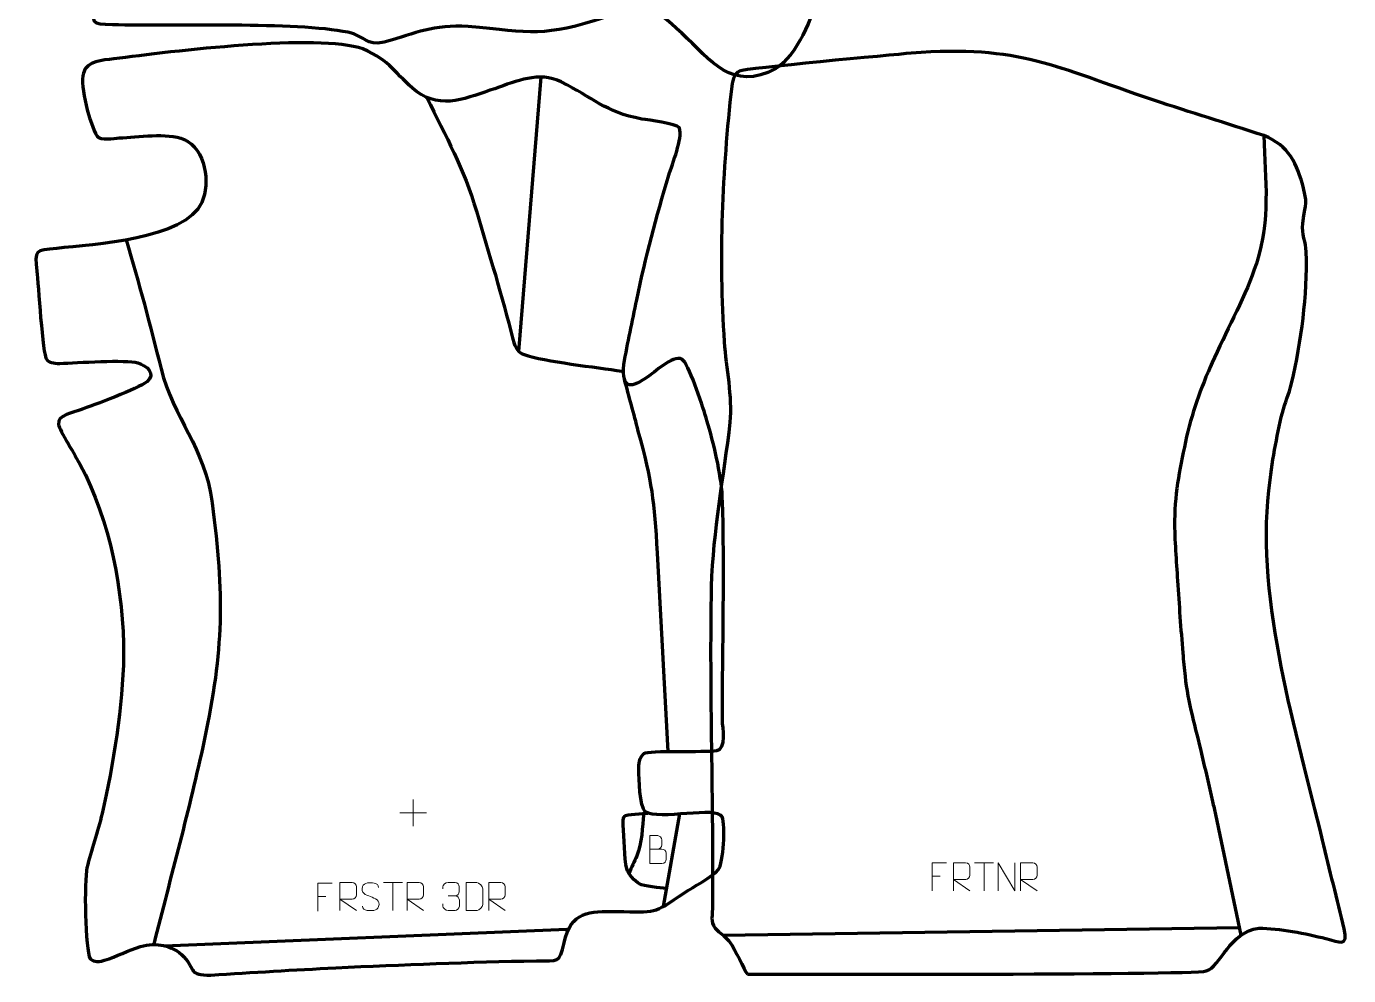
# Model space of a CAD drawing. Header units: millimetres. Extents: x -42 to 1337, y -44 to 1975.
# Drawn here: x -41 to 1141, y -44 to 804 of the extents above; entities that cross this region are included whole.
import ezdxf

# ---------------------------------------------------------------- set-up
doc = ezdxf.new("R2010")
doc.units = ezdxf.units.MM
for name, color, linetype in [('SUBARU_FORESTER_3_дорестайлинг_1_layer 2', 7, 'Continuous'), ('SUBARU_FORESTER_3_дорестайлинг_1_layer 3', 7, 'Continuous'), ('SUZUKI_XBEE_1_layer 3', 7, 'Continuous'), ('TOYOTA_FORTUNER_2_layer 2', 7, 'Continuous'), ('TOYOTA_FORTUNER_2_layer 3', 7, 'Continuous')]:
    doc.layers.add(name, color=color, linetype=linetype)

msp = doc.modelspace()

# ---------------------------------------------------------------- linework, layer by layer
at = {"layer": 'SUBARU_FORESTER_3_дорестайлинг_1_layer 2', "color": 142, "lineweight": 158}
for points in [[(399.2, 513.7), (399.2, 513.7), (419.2, 759.1), (419.2, 759.1)], [(542.8, 100.3), (542.8, 100.3), (528.1, 17.5), (528.1, 17.5)], [(82.5, -17.5), (82.5, -17.5), (442.2, -2.6), (442.2, -2.6)]]:
    msp.add_open_spline(points, degree=3, dxfattribs=at)
for points, knots in [([(316.8, 741), (334.3, 705.3), (349.9, 677.6), (361.2, 639.3), (361.2, 639.3), (372.4, 601.3), (384.3, 563.2), (393.9, 524.8), (393.9, 524.8), (396.1, 515.9), (399.1, 512.6), (403.8, 511), (403.8, 511), (422.1, 504.7), (468.9, 499.9), (491.3, 496.1), (491.3, 496.1), (491.3, 496.1), (492.8, 495.9), (492.8, 495.9)], [0, 0, 0, 0, 0.166667, 0.166667, 0.166667, 0.166667, 0.333333, 0.333333, 0.333333, 0.333333, 0.5, 0.5, 0.5, 0.5, 0.666667, 0.666667, 0.666667, 0.666667, 1, 1, 1, 1]), ([(48.1, 613.6), (59.6, 575), (69.5, 537.2), (79.3, 498.2), (79.3, 498.2), (90.3, 454.2), (118.5, 428.1), (125, 378.4), (125, 378.4), (135.7, 296.1), (135.3, 247.5), (117.8, 165.9), (117.8, 165.9), (104.7, 104.7), (87.9, 44.3), (72.7, -16.5)], [0, 0, 0, 0, 0.2, 0.2, 0.2, 0.2, 0.4, 0.4, 0.4, 0.4, 0.6, 0.6, 0.6, 0.6, 1, 1, 1, 1]), ([(532.6, 156.2), (529.4, 215.3), (526.3, 274.4), (523.1, 333.5), (523.1, 333.5), (520.6, 380.8), (518.4, 396.5), (506, 442.7), (506, 442.7), (501.9, 458.2), (497.7, 473.6), (493.6, 489.1)], [0, 0, 0, 0, 0.25, 0.25, 0.25, 0.25, 0.5, 0.5, 0.5, 0.5, 1, 1, 1, 1]), ([(531, 33.6), (525.9, 34.3), (510.6, 35.7), (507, 37.7), (507, 37.7), (503.5, 39.8), (496.5, 47), (495.7, 51.1), (495.7, 51.1), (493.5, 61.3), (493.3, 79), (492.4, 90.3), (492.4, 90.3), (492.3, 91.8), (492.2, 96.9), (493.2, 98.1), (493.2, 98.1), (495, 100.2), (511.1, 100.7), (514.6, 101)], [0, 0, 0, 0, 0.166667, 0.166667, 0.166667, 0.166667, 0.333333, 0.333333, 0.333333, 0.333333, 0.5, 0.5, 0.5, 0.5, 0.666667, 0.666667, 0.666667, 0.666667, 1, 1, 1, 1]), ([(510.8, 100.8), (509.5, 88.4), (509.4, 74.3), (504.6, 62.8), (504.6, 62.8), (502.4, 57.6), (499.9, 52.4), (497.5, 47.2)], [0, 0, 0, 0, 0.333333, 0.333333, 0.333333, 0.333333, 1, 1, 1, 1])]:
    msp.add_open_spline(points, degree=3, knots=knots, dxfattribs=at)
at = {"layer": 'SUBARU_FORESTER_3_дорестайлинг_1_layer 2', "color": 250, "lineweight": 9}
for points in [[(304.7, 113.3), (304.7, 113.3), (304.7, 89.3), (304.7, 89.3)], [(292.7, 101.3), (292.7, 101.3), (316.6, 101.3), (316.6, 101.3)], [(278.1, 38.9), (278.1, 38.9), (295.1, 38.9), (295.1, 38.9)], [(286.6, 14), (286.6, 14), (286.6, 38.9), (286.6, 38.9)], [(219.4, 26.5), (219.4, 26.5), (226.6, 26.5), (226.6, 26.5)], [(335.9, 27), (335.9, 27), (342.1, 27), (342.1, 27)]]:
    msp.add_open_spline(points, degree=3, dxfattribs=at)
for points, knots in [([(516.2, 68.9), (519.8, 68.9), (523.4, 68.9), (527, 68.9), (527, 68.9), (529, 68.9), (530.9, 67.2), (530.9, 65.1), (530.9, 65.1), (530.9, 64), (530.9, 60.9), (530.9, 59.8), (530.9, 59.8), (530.9, 58), (529.4, 55.9), (527.1, 56), (527.1, 56), (523.4, 56), (519.8, 56), (516.2, 56), (516.2, 56), (516.2, 64.3), (516.2, 72.6), (516.2, 80.9), (516.2, 80.9), (518.5, 80.9), (520.9, 80.9), (523.3, 80.9), (523.3, 80.9), (525, 80.9), (527.1, 79), (527.1, 77.1), (527.1, 77.1), (527.1, 75), (527.1, 74.8), (527.1, 72.8), (527.1, 72.8), (527.1, 70.7), (525.2, 68.9), (523.2, 68.9)], [0, 0, 0, 0, 0.090909, 0.090909, 0.090909, 0.090909, 0.181818, 0.181818, 0.181818, 0.181818, 0.272727, 0.272727, 0.272727, 0.272727, 0.363636, 0.363636, 0.363636, 0.363636, 0.454545, 0.454545, 0.454545, 0.454545, 0.545455, 0.545455, 0.545455, 0.545455, 0.636364, 0.636364, 0.636364, 0.636364, 0.727273, 0.727273, 0.727273, 0.727273, 0.818182, 0.818182, 0.818182, 0.818182, 1, 1, 1, 1]), ([(232.3, 38.3), (232.3, 38.3), (219.4, 38.3), (219.4, 38.3), (219.4, 38.3), (219.4, 38.3), (219.4, 13.4), (219.4, 13.4)], [0, 0, 0, 0, 0.333333, 0.333333, 0.333333, 0.333333, 1, 1, 1, 1]), ([(239.2, 14), (239.2, 14), (239.2, 38.9), (239.2, 38.9), (239.2, 38.9), (242.8, 38.9), (246.4, 38.9), (250, 38.9), (250, 38.9), (252.3, 38.9), (253.9, 37.4), (253.9, 35), (253.9, 35), (253.9, 33), (253.9, 30), (253.9, 27.9), (253.9, 27.9), (253.9, 26), (252.1, 24.1), (250.1, 24.1), (250.1, 24.1), (250.1, 24.1), (239.2, 24.1), (239.2, 24.1), (239.2, 24.1), (239.2, 24.1), (253.9, 14), (253.9, 14)], [0, 0, 0, 0, 0.125, 0.125, 0.125, 0.125, 0.25, 0.25, 0.25, 0.25, 0.375, 0.375, 0.375, 0.375, 0.5, 0.5, 0.5, 0.5, 0.625, 0.625, 0.625, 0.625, 0.75, 0.75, 0.75, 0.75, 1, 1, 1, 1]), ([(266.6, 26.5), (262.3, 27.9), (257.4, 29.7), (259.4, 35.3), (259.4, 35.3), (260.9, 39.4), (266.1, 39), (269.7, 38.4), (269.7, 38.4), (272.6, 37.9), (273.5, 36.7), (273.8, 34.6)], [0, 0, 0, 0, 0.25, 0.25, 0.25, 0.25, 0.5, 0.5, 0.5, 0.5, 1, 1, 1, 1]), ([(299.2, 14), (299.2, 14), (299.2, 38.9), (299.2, 38.9), (299.2, 38.9), (302.8, 38.9), (306.4, 38.9), (310, 38.9), (310, 38.9), (312.3, 38.9), (313.9, 37.4), (313.9, 35), (313.9, 35), (313.9, 33), (313.9, 30), (313.9, 27.9), (313.9, 27.9), (313.9, 26), (312.1, 24.1), (310.1, 24.1), (310.1, 24.1), (310.1, 24.1), (299.2, 24.1), (299.2, 24.1), (299.2, 24.1), (299.2, 24.1), (313.9, 14), (313.9, 14)], [0, 0, 0, 0, 0.125, 0.125, 0.125, 0.125, 0.25, 0.25, 0.25, 0.25, 0.375, 0.375, 0.375, 0.375, 0.5, 0.5, 0.5, 0.5, 0.625, 0.625, 0.625, 0.625, 0.75, 0.75, 0.75, 0.75, 1, 1, 1, 1]), ([(331.2, 33.3), (331.2, 33.3), (331.2, 35.1), (331.2, 35.1), (331.2, 35.1), (331.2, 36.9), (333.9, 39), (335.9, 39), (335.9, 39), (338, 39), (340, 39), (342.1, 39), (342.1, 39), (344.3, 39), (345.9, 37.1), (345.9, 35.2), (345.9, 35.2), (345.9, 33.8), (345.9, 32.3), (345.9, 30.9), (345.9, 30.9), (345.9, 29.2), (344.3, 27), (342.1, 27), (342.1, 27), (344.3, 27), (345.9, 25.2), (346, 23.1), (346, 23.1), (346, 21.4), (346, 19.6), (346, 17.8), (346, 17.8), (346, 15.7), (343.9, 14), (342.1, 14), (342.1, 14), (340, 14), (338, 14), (335.9, 14), (335.9, 14), (333.7, 14), (331.2, 16.4), (331.2, 17.9), (331.2, 17.9), (331.2, 17.9), (331.2, 19.8), (331.2, 19.8)], [0, 0, 0, 0, 0.076923, 0.076923, 0.076923, 0.076923, 0.153846, 0.153846, 0.153846, 0.153846, 0.230769, 0.230769, 0.230769, 0.230769, 0.307692, 0.307692, 0.307692, 0.307692, 0.384615, 0.384615, 0.384615, 0.384615, 0.461538, 0.461538, 0.461538, 0.461538, 0.538462, 0.538462, 0.538462, 0.538462, 0.615385, 0.615385, 0.615385, 0.615385, 0.692308, 0.692308, 0.692308, 0.692308, 0.769231, 0.769231, 0.769231, 0.769231, 0.846154, 0.846154, 0.846154, 0.846154, 1, 1, 1, 1]), ([(352.2, 14), (354.5, 14), (359.5, 14), (361.8, 14), (361.8, 14), (363.7, 13.9), (367, 17.4), (367, 19.4), (367, 19.4), (367, 25.2), (367, 27.4), (367, 33.2), (367, 33.2), (367, 35.3), (363.6, 39), (361.5, 38.9), (361.5, 38.9), (359.2, 38.9), (354.4, 38.9), (352.1, 38.9), (352.1, 38.9), (352.1, 33.2), (352.2, 19.8), (352.2, 14)], [0, 0, 0, 0, 0.142857, 0.142857, 0.142857, 0.142857, 0.285714, 0.285714, 0.285714, 0.285714, 0.428571, 0.428571, 0.428571, 0.428571, 0.571429, 0.571429, 0.571429, 0.571429, 0.714286, 0.714286, 0.714286, 0.714286, 1, 1, 1, 1]), ([(372.2, 14), (372.2, 14), (372.2, 38.9), (372.2, 38.9), (372.2, 38.9), (375.8, 38.9), (379.4, 38.9), (383, 38.9), (383, 38.9), (385.3, 38.9), (386.9, 37.4), (386.9, 35), (386.9, 35), (386.9, 33), (386.9, 30), (386.9, 27.9), (386.9, 27.9), (386.9, 26), (385.1, 24.1), (383.1, 24.1), (383.1, 24.1), (383.1, 24.1), (372.2, 24.1), (372.2, 24.1), (372.2, 24.1), (372.2, 24.1), (386.9, 14), (386.9, 14)], [0, 0, 0, 0, 0.125, 0.125, 0.125, 0.125, 0.25, 0.25, 0.25, 0.25, 0.375, 0.375, 0.375, 0.375, 0.5, 0.5, 0.5, 0.5, 0.625, 0.625, 0.625, 0.625, 0.75, 0.75, 0.75, 0.75, 1, 1, 1, 1]), ([(266.6, 26.5), (270.6, 24.8), (275.6, 22.9), (273.8, 17.6), (273.8, 17.6), (272.3, 13.3), (267.4, 13.6), (263.7, 14.1), (263.7, 14.1), (260.9, 14.5), (259.7, 15.7), (259.3, 17.8)], [0, 0, 0, 0, 0.25, 0.25, 0.25, 0.25, 0.5, 0.5, 0.5, 0.5, 1, 1, 1, 1])]:
    msp.add_open_spline(points, degree=3, knots=knots, dxfattribs=at)
at = {"layer": 'SUBARU_FORESTER_3_дорестайлинг_1_layer 3', "color": 242, "lineweight": 158}
msp.add_open_spline([(99.9, 703.5), (84.2, 709.4), (58.9, 705.9), (41.9, 704.7), (41.9, 704.7), (37.4, 704.3), (24.7, 702.2), (22, 706.4), (22, 706.4), (15.7, 717.1), (6.5, 750.8), (9.8, 762.8), (9.8, 762.8), (12.9, 774), (27.3, 774.1), (37.1, 775.4), (37.1, 775.4), (88, 782.1), (220.5, 798.4), (259.7, 784.3), (259.7, 784.3), (284.7, 774.1), (288.7, 761.4), (307.6, 746.4), (307.6, 746.4), (330.3, 729.2), (353.8, 741.1), (377.8, 748.8), (377.8, 748.8), (397.4, 755.5), (416.9, 764.6), (437.1, 754.8), (437.1, 754.8), (465, 740.9), (476.2, 728), (509, 721.6), (509, 721.6), (515.2, 720.6), (539.6, 717.9), (542.8, 713.7), (542.8, 713.7), (545.7, 704.4), (536.4, 681.7), (533.3, 671.4), (533.3, 671.4), (522, 633.6), (512.6, 598.6), (504.6, 559.9), (504.6, 559.9), (500.7, 540.8), (496.4, 521.4), (493, 502.2), (493, 502.2), (491.4, 479.2), (498.9, 480.4), (515.7, 492.1), (515.7, 492.1), (521.3, 496), (539.8, 513.2), (546.2, 505.8), (546.2, 505.8), (552.5, 498.6), (564.4, 462.4), (567.4, 452.2), (567.4, 452.2), (573.2, 432.2), (580, 404.8), (581.1, 384.1), (581.1, 384.1), (583.5, 317.4), (581, 251), (581.2, 184.3), (581.2, 184.3), (581.3, 177.5), (585.2, 158.5), (576.2, 157), (576.2, 157), (565.1, 155.2), (515.4, 157.7), (511, 154.3), (511, 154.3), (506.9, 151.1), (506.3, 144.6), (506.4, 139.5), (506.4, 139.5), (506.4, 132.4), (507.4, 107), (512.1, 102.1), (512.1, 102.1), (524.4, 94.3), (576.1, 107.8), (581, 97.6), (581, 97.6), (584.1, 90.1), (582.2, 56.5), (577.4, 50.2), (577.4, 50.2), (573.6, 45.2), (553.9, 34.1), (547.4, 29.9), (547.4, 29.9), (517.8, 10), (522.6, 12.7), (486.8, 13.1), (486.8, 13.1), (462.1, 13.3), (445.7, 13.2), (439.6, -14.8), (439.6, -14.8), (435.5, -33.8), (434.8, -30.7), (414.9, -31), (414.9, -31), (355.4, -32.1), (295, -34.4), (235.5, -37.3), (235.5, -37.3), (198.2, -39.1), (161.2, -41.4), (123.8, -43.7), (123.8, -43.7), (103.3, -44.2), (110.7, -39), (99.5, -27.4), (99.5, -27.4), (89, -16.5), (75.1, -14.5), (61, -18.2), (61, -18.2), (49.4, -21.8), (39.9, -27.1), (28.6, -30.5), (28.6, -30.5), (21.4, -32.8), (18, -31.1), (16, -29.3), (16, -29.3), (11.1, -21.4), (10.5, 41), (13, 52), (13, 52), (16.8, 68.2), (22.6, 84.3), (26.6, 100.7), (26.6, 100.7), (36.5, 144.1), (45.1, 197.4), (45.8, 241.8), (45.8, 241.8), (45.9, 298.6), (33.9, 362.5), (6.7, 413), (6.7, 413), (3.4, 419.1), (-11.8, 444.2), (-12.5, 448.5), (-12.5, 448.5), (-13.8, 456.8), (1.2, 459.6), (7.3, 461.7), (7.3, 461.7), (18.3, 465.6), (59, 480.6), (66.6, 486.7), (66.6, 486.7), (75.1, 494.2), (66.2, 501.3), (58.6, 503.6), (58.6, 503.6), (47.8, 506.9), (4.1, 503.6), (-11.1, 503.2), (-11.1, 503.2), (-17.3, 503), (-20.9, 504.2), (-23, 506.5), (-23, 506.5), (-26.8, 510.7), (-30.6, 575.3), (-31.8, 585.5), (-31.8, 585.5), (-34.1, 604.8), (-33.2, 603.9), (-14, 606), (-14, 606), (18.7, 609.7), (100.9, 613.6), (115.7, 647.1), (115.7, 647.1), (123.5, 664.7), (119, 694.8), (99.9, 703.5)], degree=3, knots=[0, 0, 0, 0, 0.020408, 0.020408, 0.020408, 0.020408, 0.040816, 0.040816, 0.040816, 0.040816, 0.061224, 0.061224, 0.061224, 0.061224, 0.081633, 0.081633, 0.081633, 0.081633, 0.102041, 0.102041, 0.102041, 0.102041, 0.122449, 0.122449, 0.122449, 0.122449, 0.142857, 0.142857, 0.142857, 0.142857, 0.163265, 0.163265, 0.163265, 0.163265, 0.183673, 0.183673, 0.183673, 0.183673, 0.204082, 0.204082, 0.204082, 0.204082, 0.22449, 0.22449, 0.22449, 0.22449, 0.244898, 0.244898, 0.244898, 0.244898, 0.265306, 0.265306, 0.265306, 0.265306, 0.285714, 0.285714, 0.285714, 0.285714, 0.306122, 0.306122, 0.306122, 0.306122, 0.326531, 0.326531, 0.326531, 0.326531, 0.346939, 0.346939, 0.346939, 0.346939, 0.367347, 0.367347, 0.367347, 0.367347, 0.387755, 0.387755, 0.387755, 0.387755, 0.408163, 0.408163, 0.408163, 0.408163, 0.428571, 0.428571, 0.428571, 0.428571, 0.44898, 0.44898, 0.44898, 0.44898, 0.469388, 0.469388, 0.469388, 0.469388, 0.489796, 0.489796, 0.489796, 0.489796, 0.510204, 0.510204, 0.510204, 0.510204, 0.530612, 0.530612, 0.530612, 0.530612, 0.55102, 0.55102, 0.55102, 0.55102, 0.571429, 0.571429, 0.571429, 0.571429, 0.591837, 0.591837, 0.591837, 0.591837, 0.612245, 0.612245, 0.612245, 0.612245, 0.632653, 0.632653, 0.632653, 0.632653, 0.653061, 0.653061, 0.653061, 0.653061, 0.673469, 0.673469, 0.673469, 0.673469, 0.693878, 0.693878, 0.693878, 0.693878, 0.714286, 0.714286, 0.714286, 0.714286, 0.734694, 0.734694, 0.734694, 0.734694, 0.755102, 0.755102, 0.755102, 0.755102, 0.77551, 0.77551, 0.77551, 0.77551, 0.795918, 0.795918, 0.795918, 0.795918, 0.816327, 0.816327, 0.816327, 0.816327, 0.836735, 0.836735, 0.836735, 0.836735, 0.857143, 0.857143, 0.857143, 0.857143, 0.877551, 0.877551, 0.877551, 0.877551, 0.897959, 0.897959, 0.897959, 0.897959, 0.918367, 0.918367, 0.918367, 0.918367, 0.938776, 0.938776, 0.938776, 0.938776, 0.959184, 0.959184, 0.959184, 0.959184, 1, 1, 1, 1], dxfattribs=at)
at = {"layer": 'SUZUKI_XBEE_1_layer 3', "color": 242, "lineweight": 158}
msp.add_open_spline([(34.1, 1292.1), (45.6, 1295.1), (26.3, 1337.5), (48, 1334.2), (48, 1334.2), (63.6, 1331.9), (71.9, 1314.1), (66.9, 1300), (66.9, 1300), (64, 1291.9), (59.8, 1289.7), (52, 1288.7), (52, 1288.7), (28.8, 1286), (5.4, 1287.6), (-18, 1287.9), (-18, 1287.9), (-36.4, 1288.1), (-38.8, 1284.5), (-40.1, 1266.6), (-40.1, 1266.6), (-41.1, 1253.2), (-39.8, 1250), (-28.5, 1243), (-28.5, 1243), (-23.9, 1240.1), (-19.1, 1237.5), (-14.5, 1234.6), (-14.5, 1234.6), (1.7, 1224.5), (7.4, 1223.1), (8.5, 1202.8), (8.5, 1202.8), (9.4, 1136.8), (7.7, 1069.8), (7.3, 1003.7), (7.3, 1003.7), (7.2, 979.6), (8.9, 949.4), (5.2, 926.1), (5.2, 926.1), (0.8, 900.4), (-12.4, 894.9), (-29.3, 878.9), (-29.3, 878.9), (-34.1, 873.9), (-35.2, 854.9), (-29.4, 850.9), (-29.4, 850.9), (-25.5, 849.2), (-3.1, 864.3), (1.4, 867.2), (1.4, 867.2), (9.1, 871.8), (16.4, 877.8), (24.1, 881.8), (24.1, 881.8), (29.3, 884.6), (37.1, 888.3), (39.6, 880.6), (39.6, 880.6), (41.2, 874.2), (26.2, 835.2), (23.2, 826.2), (23.2, 826.2), (17, 806.5), (16, 806.6), (36, 805.9), (36, 805.9), (90.5, 804.2), (199.4, 808.8), (246.3, 799.2), (246.3, 799.2), (262.8, 795.8), (261.7, 786.5), (278.9, 790.4), (278.9, 790.4), (307.8, 798.5), (322.2, 806.3), (353.9, 804.4), (353.9, 804.4), (411.4, 799.3), (420.2, 794.2), (477.7, 813), (477.7, 813), (513.8, 825.2), (517.8, 823.4), (544.8, 798.3), (544.8, 798.3), (571.7, 773.8), (589.4, 745.8), (629, 766.7), (629, 766.7), (666.4, 791.8), (681, 886.1), (686.7, 929), (686.7, 929), (694.4, 998.5), (702, 1084.6), (700.3, 1154.7), (700.3, 1154.7), (700.1, 1164.4), (700.8, 1165.6), (691.2, 1168.3), (691.2, 1168.3), (669.9, 1174.3), (649.3, 1177.7), (628.1, 1185.2), (628.1, 1185.2), (620.7, 1187.9), (615, 1188.9), (615.4, 1197.7), (615.4, 1197.7), (615.9, 1212.3), (623.5, 1227.6), (636.2, 1235.4), (636.2, 1235.4), (647.5, 1241), (670.7, 1240), (683.2, 1239.5), (683.2, 1239.5), (689.5, 1239.2), (719.7, 1236.4), (722.8, 1241.1), (722.8, 1241.1), (726.5, 1246.7), (727, 1294.4), (726.7, 1304), (726.7, 1304), (726.4, 1309.8), (725.6, 1314.8), (723.9, 1319.2), (723.9, 1319.2), (717.5, 1334.9), (689, 1360.5), (673.5, 1373.1), (673.5, 1373.1), (661.5, 1382.9), (645.9, 1386.4), (628.2, 1385.3), (628.2, 1385.3), (578.5, 1381.7), (538.7, 1369.8), (491.4, 1356.6), (491.4, 1356.6), (485.5, 1355.1), (468.1, 1350.2), (462.6, 1354.7), (462.6, 1354.7), (456.1, 1360.1), (469.1, 1378.4), (463.4, 1382.7), (463.4, 1382.7), (460.4, 1384.9), (411, 1388.4), (402.9, 1389.2), (402.9, 1389.2), (346.1, 1395.1), (290.9, 1398.2), (233.9, 1401.2), (233.9, 1401.2), (174.9, 1404.4), (111.9, 1412.2), (53.2, 1406.2), (53.2, 1406.2), (45.3, 1405.4), (24.2, 1395.2), (18.7, 1388.9), (18.7, 1388.9), (14.1, 1383.6), (14.6, 1375.6), (12, 1368.8), (12, 1368.8), (1.1, 1341.8), (-17.3, 1319.8), (-36.7, 1298.7), (-36.7, 1298.7), (-39.3, 1295.9), (-40.4, 1292.7), (-35.5, 1292.5), (-35.5, 1292.5), (-17.9, 1291.9), (1, 1291.7), (18.7, 1291.7), (18.7, 1291.7), (22.3, 1291.6), (30.7, 1291.5), (34.1, 1292.1)], degree=3, knots=[0, 0, 0, 0, 0.020833, 0.020833, 0.020833, 0.020833, 0.041667, 0.041667, 0.041667, 0.041667, 0.0625, 0.0625, 0.0625, 0.0625, 0.083333, 0.083333, 0.083333, 0.083333, 0.104167, 0.104167, 0.104167, 0.104167, 0.125, 0.125, 0.125, 0.125, 0.145833, 0.145833, 0.145833, 0.145833, 0.166667, 0.166667, 0.166667, 0.166667, 0.1875, 0.1875, 0.1875, 0.1875, 0.208333, 0.208333, 0.208333, 0.208333, 0.229167, 0.229167, 0.229167, 0.229167, 0.25, 0.25, 0.25, 0.25, 0.270833, 0.270833, 0.270833, 0.270833, 0.291667, 0.291667, 0.291667, 0.291667, 0.3125, 0.3125, 0.3125, 0.3125, 0.333333, 0.333333, 0.333333, 0.333333, 0.354167, 0.354167, 0.354167, 0.354167, 0.375, 0.375, 0.375, 0.375, 0.395833, 0.395833, 0.395833, 0.395833, 0.416667, 0.416667, 0.416667, 0.416667, 0.4375, 0.4375, 0.4375, 0.4375, 0.458333, 0.458333, 0.458333, 0.458333, 0.479167, 0.479167, 0.479167, 0.479167, 0.5, 0.5, 0.5, 0.5, 0.520833, 0.520833, 0.520833, 0.520833, 0.541667, 0.541667, 0.541667, 0.541667, 0.5625, 0.5625, 0.5625, 0.5625, 0.583333, 0.583333, 0.583333, 0.583333, 0.604167, 0.604167, 0.604167, 0.604167, 0.625, 0.625, 0.625, 0.625, 0.645833, 0.645833, 0.645833, 0.645833, 0.666667, 0.666667, 0.666667, 0.666667, 0.6875, 0.6875, 0.6875, 0.6875, 0.708333, 0.708333, 0.708333, 0.708333, 0.729167, 0.729167, 0.729167, 0.729167, 0.75, 0.75, 0.75, 0.75, 0.770833, 0.770833, 0.770833, 0.770833, 0.791667, 0.791667, 0.791667, 0.791667, 0.8125, 0.8125, 0.8125, 0.8125, 0.833333, 0.833333, 0.833333, 0.833333, 0.854167, 0.854167, 0.854167, 0.854167, 0.875, 0.875, 0.875, 0.875, 0.895833, 0.895833, 0.895833, 0.895833, 0.916667, 0.916667, 0.916667, 0.916667, 0.9375, 0.9375, 0.9375, 0.9375, 0.958333, 0.958333, 0.958333, 0.958333, 1, 1, 1, 1], dxfattribs=at)
at = {"layer": 'TOYOTA_FORTUNER_2_layer 2', "color": 140, "lineweight": 158}
msp.add_open_spline([(1065.3, 706.8), (1066.5, 666.2), (1071.4, 632.4), (1058.6, 592.6), (1058.6, 592.6), (1049.1, 563.6), (1033.8, 536.2), (1021.1, 508.4), (1021.1, 508.4), (1010.5, 485), (1002, 462.8), (996.2, 437.7), (996.2, 437.7), (990.8, 412.2), (985.7, 389.1), (985.5, 362.8), (985.5, 362.8), (985.4, 344.8), (987, 326.8), (988.1, 308.8), (988.1, 308.8), (989.5, 287.3), (991, 265.8), (992.8, 244.3), (992.8, 244.3), (993.4, 237.4), (994.1, 230.4), (994.8, 223.5), (994.8, 223.5), (997.2, 200.3), (1004.3, 176.8), (1009.6, 154.1), (1009.6, 154.1), (1012.9, 139.9), (1016.1, 125.7), (1019.4, 111.5), (1019.4, 111.5), (1020.3, 107.5), (1021.2, 103.6), (1022.1, 99.7), (1022.1, 99.7), (1022.1, 99.7), (1044.8, -8.2), (1044.8, -8.2)], degree=3, knots=[0, 0, 0, 0, 0.083333, 0.083333, 0.083333, 0.083333, 0.166667, 0.166667, 0.166667, 0.166667, 0.25, 0.25, 0.25, 0.25, 0.333333, 0.333333, 0.333333, 0.333333, 0.416667, 0.416667, 0.416667, 0.416667, 0.5, 0.5, 0.5, 0.5, 0.583333, 0.583333, 0.583333, 0.583333, 0.666667, 0.666667, 0.666667, 0.666667, 0.75, 0.75, 0.75, 0.75, 0.833333, 0.833333, 0.833333, 0.833333, 1, 1, 1, 1], dxfattribs=at)
msp.add_open_spline([(581.7, -8.1), (581.7, -8.1), (1043.3, -1.2), (1043.3, -1.2)], degree=3, dxfattribs=at)
at = {"layer": 'TOYOTA_FORTUNER_2_layer 3', "color": 242, "lineweight": 158}
msp.add_open_spline([(603.6, -43), (599.9, -38.5), (593.2, -21.3), (587.9, -14.3), (587.9, -14.3), (587.9, -14.3), (587, -13.2), (587, -13.2), (587, -13.2), (584, -9.8), (580.3, -6.9), (576.8, -4), (576.8, -4), (570, 2.2), (572.1, 6.7), (572.2, 15.7), (572.2, 15.7), (573.2, 111.6), (569.3, 207.9), (571.2, 303.7), (571.2, 303.7), (572.7, 353.7), (582.2, 401.1), (587.9, 450.5), (587.9, 450.5), (590, 473.6), (584.5, 498.8), (582.8, 522.3), (582.8, 522.3), (577.6, 597.8), (580.9, 675.4), (589.5, 750.7), (589.5, 750.7), (590.4, 758.6), (592.8, 762.5), (596.4, 764.5), (596.4, 764.5), (601.1, 767.1), (733.3, 778.8), (750, 780.6), (750, 780.6), (848.3, 787.9), (877.8, 768.3), (967, 738.5), (967, 738.5), (999.7, 727.6), (1032.6, 717.6), (1065.3, 706.8), (1065.3, 706.8), (1087.7, 697.8), (1095, 681.9), (1100.8, 659.7), (1100.8, 659.7), (1105, 642.8), (1101.6, 643.5), (1100, 628.2), (1100, 628.2), (1098.9, 618.4), (1103, 612), (1103.2, 602.8), (1103.2, 602.8), (1104.3, 563.3), (1098.8, 523.8), (1090.1, 485.3), (1090.1, 485.3), (1088, 475.9), (1083.9, 467.6), (1081.9, 459.1), (1081.9, 459.1), (1076.5, 436.9), (1072.7, 415.8), (1069.7, 389.4), (1069.7, 389.4), (1058.5, 289.9), (1094.5, 173.8), (1117.7, 76.9), (1117.7, 76.9), (1124.1, 50.5), (1130.8, 24.1), (1137, -2.3), (1137, -2.3), (1141, -19.1), (1132.8, -14.3), (1120.8, -11.1), (1120.8, -11.1), (1103.3, -6.7), (1078.8, -1.8), (1060.9, -1.9), (1060.9, -1.9), (1034.4, -4.8), (1027, -36.3), (1013.6, -40.1), (1013.6, -40.1), (1000.2, -43.9), (603.6, -43), (603.6, -43)], degree=3, knots=[0, 0, 0, 0, 0.04, 0.04, 0.04, 0.04, 0.08, 0.08, 0.08, 0.08, 0.12, 0.12, 0.12, 0.12, 0.16, 0.16, 0.16, 0.16, 0.2, 0.2, 0.2, 0.2, 0.24, 0.24, 0.24, 0.24, 0.28, 0.28, 0.28, 0.28, 0.32, 0.32, 0.32, 0.32, 0.36, 0.36, 0.36, 0.36, 0.4, 0.4, 0.4, 0.4, 0.44, 0.44, 0.44, 0.44, 0.48, 0.48, 0.48, 0.48, 0.52, 0.52, 0.52, 0.52, 0.56, 0.56, 0.56, 0.56, 0.6, 0.6, 0.6, 0.6, 0.64, 0.64, 0.64, 0.64, 0.68, 0.68, 0.68, 0.68, 0.72, 0.72, 0.72, 0.72, 0.76, 0.76, 0.76, 0.76, 0.8, 0.8, 0.8, 0.8, 0.84, 0.84, 0.84, 0.84, 0.88, 0.88, 0.88, 0.88, 0.92, 0.92, 0.92, 0.92, 1, 1, 1, 1], dxfattribs=at)
at = {"layer": 'TOYOTA_FORTUNER_2_layer 3', "color": 250, "lineweight": 9}
for points, knots in [([(781.6, 56.6), (781.6, 56.6), (768.7, 56.6), (768.7, 56.6), (768.7, 56.6), (768.7, 56.6), (768.7, 31.6), (768.7, 31.6)], [0, 0, 0, 0, 0.333333, 0.333333, 0.333333, 0.333333, 1, 1, 1, 1]), ([(787.8, 31.6), (787.8, 31.6), (787.8, 56.6), (787.8, 56.6), (787.8, 56.6), (791.4, 56.6), (795, 56.6), (798.6, 56.6), (798.6, 56.6), (800.9, 56.5), (802.5, 55), (802.5, 52.7), (802.5, 52.7), (802.5, 50.6), (802.5, 47.6), (802.5, 45.5), (802.5, 45.5), (802.5, 43.6), (800.7, 41.7), (798.7, 41.7), (798.7, 41.7), (798.7, 41.7), (787.8, 41.7), (787.8, 41.7), (787.8, 41.7), (787.8, 41.7), (802.5, 31.6), (802.5, 31.6)], [0, 0, 0, 0, 0.125, 0.125, 0.125, 0.125, 0.25, 0.25, 0.25, 0.25, 0.375, 0.375, 0.375, 0.375, 0.5, 0.5, 0.5, 0.5, 0.625, 0.625, 0.625, 0.625, 0.75, 0.75, 0.75, 0.75, 1, 1, 1, 1]), ([(827.8, 31.6), (827.8, 31.6), (827.8, 56.6), (827.8, 56.6), (827.8, 56.6), (827.8, 56.6), (842.5, 31.6), (842.5, 31.6), (842.5, 31.6), (842.5, 31.6), (842.5, 56.6), (842.5, 56.6)], [0, 0, 0, 0, 0.25, 0.25, 0.25, 0.25, 0.5, 0.5, 0.5, 0.5, 1, 1, 1, 1]), ([(847.8, 31.6), (847.8, 31.6), (847.8, 56.6), (847.8, 56.6), (847.8, 56.6), (851.4, 56.6), (855, 56.6), (858.6, 56.6), (858.6, 56.6), (860.9, 56.5), (862.5, 55), (862.5, 52.7), (862.5, 52.7), (862.5, 50.6), (862.5, 47.6), (862.5, 45.5), (862.5, 45.5), (862.5, 43.6), (860.7, 41.7), (858.7, 41.7), (858.7, 41.7), (858.7, 41.7), (847.8, 41.7), (847.8, 41.7), (847.8, 41.7), (847.8, 41.7), (862.5, 31.6), (862.5, 31.6)], [0, 0, 0, 0, 0.125, 0.125, 0.125, 0.125, 0.25, 0.25, 0.25, 0.25, 0.375, 0.375, 0.375, 0.375, 0.5, 0.5, 0.5, 0.5, 0.625, 0.625, 0.625, 0.625, 0.75, 0.75, 0.75, 0.75, 1, 1, 1, 1])]:
    msp.add_open_spline(points, degree=3, knots=knots, dxfattribs=at)
for points in [[(806.7, 56.5), (806.7, 56.5), (823.6, 56.5), (823.6, 56.5)], [(815.1, 31.6), (815.1, 31.6), (815.1, 56.6), (815.1, 56.6)], [(768.7, 44.7), (768.7, 44.7), (775.9, 44.7), (775.9, 44.7)]]:
    msp.add_open_spline(points, degree=3, dxfattribs=at)

doc.saveas('drawing.dxf')
